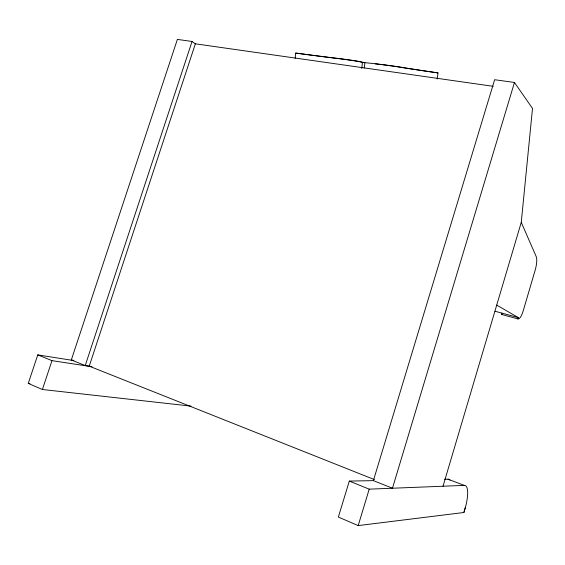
<?xml version="1.0" encoding="UTF-8"?>
<svg xmlns="http://www.w3.org/2000/svg" width="565" height="565" viewBox="0 0 565 565"><rect width="100%" height="100%" fill="white"/><g stroke="black" fill="none" stroke-linecap="round" stroke-linejoin="round"><path stroke-width="0.85" d="M443.024 486.225L521.262 222.342L532.505 108.438L514.461 82.462L494.636 79.714L373.387 480.624L349.304 481.09L338.357 517.06L358.189 525.598L463.9 512.497L465.878 505.611A26.47 7.486 -71.4 0 0 464.268 485.384L447.953 479.184L444.549 479.247M295.17 58.343L295.7 53.096L298.207 53.371A78.168 3.192 6.4 0 0 333.59 57.913A38.533 1.78 6.4 0 1 359.856 61.571L364.234 62.588L376.283 63.859A39.663 1.886 6.5 0 1 404.017 67.715A85.357 3.694 6.8 0 0 436.498 72.652L438.009 72.934L437.141 79.051M361.748 68.513L362.483 62.404L358.761 61.536A38.618 1.787 6.4 0 0 332.453 57.87L295.7 53.096M364.27 67.984L364.905 62.743L362.483 62.404M501.868 313.109L501.487 314.415L517.851 318.893L518.239 317.572L496.727 305.093M463.9 512.497L465.433 507.278M514.461 82.462L392.47 488.231L373.387 480.624M358.189 525.598L369.213 489.156L464.268 485.384M91.841 366.558L85.23 365.548L71.296 359.997L177.382 39.402L192.036 41.471L195.349 43.879M85.23 365.548L192.036 41.471M73.478 360.512L37.77 354.884L28.25 383.402L42.396 389.497L51.987 360.647L91.89 366.734M42.396 389.497L191.041 406.129M28.25 383.402L29.994 383.607M438.009 72.934L402.986 67.694A39.748 1.893 6.5 0 0 375.209 63.824M493.21 86.318L195.37 43.809L89.242 366.162L374.369 479.579M71.296 359.997L73.881 360.399M495.06 311.251L518.239 317.572M37.77 354.884L51.987 360.647M349.304 481.09L369.213 489.156M521.262 222.342L536.199 256.567A12.734 3.637 -75.7 0 1 535.126 270.324L523.218 310.807A10.078 2.882 -75 0 1 517.851 318.893M502.278 314.486A9.986 3.023 -75 0 1 501.487 314.415M447.953 479.184A26.209 7.832 -71.2 0 1 449.945 480.109"/></g></svg>
